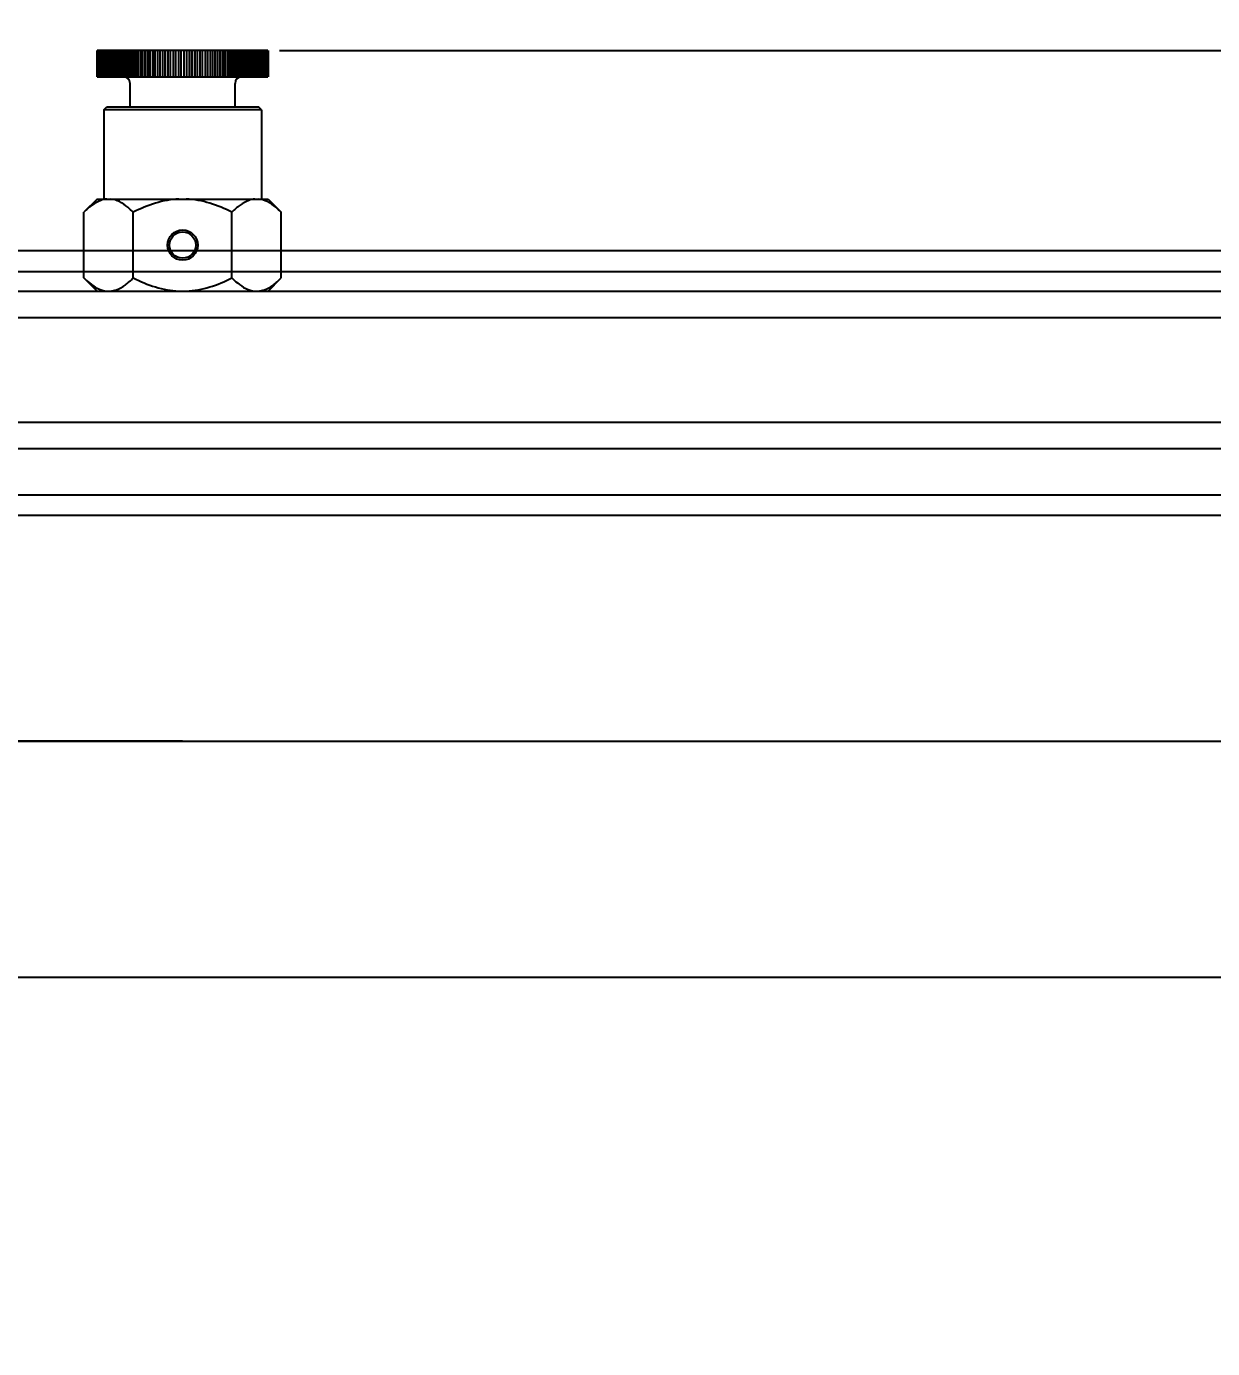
# Model space of a CAD drawing. Header units: millimetres. Extents: x 395 to 3386, y 0 to 2798.
# Drawn here: x 1196.5 to 1286.7, y 1183.1 to 1283.7 of the extents above; entities that cross this region are included whole.
import ezdxf

# ---------------------------------------------------------------- set-up
doc = ezdxf.new("R2010")
doc.units = ezdxf.units.MM
doc.header["$LTSCALE"] = 217.8
doc.header["$PDMODE"] = 3
doc.header["$PDSIZE"] = 8
doc.layers.get('0').update_dxf_attribs({"linetype": 'CONTINUOUS'})
doc.layers.get('Defpoints').update_dxf_attribs({"linetype": 'CONTINUOUS'})
doc.layers.add('02___PRT_ALL_AXES', color=7, linetype='CONTINUOUS')
doc.layers.add('MIXEDCOLOR', color=7, linetype='CONTINUOUS')
doc.styles.get("Standard").update_dxf_attribs({"font": 'taile.ttf'})
doc.dimstyles.new('DIMSTYLE_1', dxfattribs={"dimtxt": 23.333333, "dimasz": 23.333333, "dimexe": 1.5, "dimexo": 1, "dimgap": 0.875, "dimtad": 1, "dimdsep": 46, "dimtxsty": 'Standard', "dimblk": '_FILLED', "dimblk1": '_FILLED', "dimblk2": '_FILLED', "dimcen": 0.09, "dimazin": 2, "dimtp": 0.01, "dimtm": 0.01, "dimtfac": 1, "dimtofl": 0, "dimtmove": 0, "dimatfit": 3, "dimldrblk": '_FILLED', "dimfxl": 1, "dimtolj": 1, "dimarcsym": 0})
doc.dimstyles.new('DIMSTYLE_4', dxfattribs={"dimtxt": 23.333333, "dimasz": 23.333333, "dimexe": 1.5, "dimexo": 1, "dimgap": 0.875, "dimtad": 1, "dimdec": 0, "dimdsep": 46, "dimtxsty": 'Standard', "dimblk": '_FILLED', "dimblk1": '_FILLED', "dimblk2": '_FILLED', "dimcen": 0.09, "dimazin": 2, "dimtp": 0.01, "dimtm": 0.01, "dimtfac": 1, "dimtdec": 0, "dimtofl": 0, "dimtmove": 0, "dimatfit": 3, "dimldrblk": '_FILLED', "dimfxl": 1, "dimtolj": 1, "dimarcsym": 0})

# ---------------------------------------------------------------- blocks, each defined once
blk = doc.blocks.new('_FILLED')
at = {"color": 0, "linetype": 'ByBlock'}
blk.add_solid([(0, 0), (-1, 0.2143), (-1, -0.2143)], dxfattribs=at)
blk = doc.blocks.new('*D115')
at = {"color": 0, "linetype": 'Continuous', "lineweight": -2}
for p, q in [((1108.37, 1247.46), (1108.37, 1335.32)), ((1308.37, 1247.62), (1308.37, 1335.32)), ((1285.04, 1333.82), (1131.7, 1333.82))]:
    blk.add_line(p, q, dxfattribs=at)
at = {"layer": 'Defpoints', "color": 0}
for p in [(1108.37, 1333.82), (1108.37, 1246.46), (1308.37, 1246.62)]:
    blk.add_point(p, dxfattribs=at)
at = {"color": 0, "linetype": 'ByBlock', "lineweight": -2, "xscale": 23.3333333333, "yscale": 23.3333333333, "zscale": 23.3333333333, "rotation": 180}
blk.add_blockref('_FILLED', (1108.37, 1333.82), dxfattribs=at)
at = {"color": 0, "linetype": 'ByBlock', "lineweight": -2, "xscale": 23.3333333333, "yscale": 23.3333333333, "zscale": 23.3333333333}
blk.add_blockref('_FILLED', (1308.37, 1333.82), dxfattribs=at)
at = {"color": 0, "insert": (1223.93, 1365.81), "char_height": 23.333, "attachment_point": 2, "line_spacing_factor": 0.9}
blk.add_mtext('\\A1;200', dxfattribs=at)
blk = doc.blocks.new('*D120')
at = {"color": 0, "linetype": 'Continuous', "lineweight": -2}
for p, q in [((1215.73, 1281.82), (1737.53, 1281.82)), ((1736.03, 230.85), (1736.03, 1258.49)), ((1401.94, 207.52), (1737.53, 207.52))]:
    blk.add_line(p, q, dxfattribs=at)
at = {"layer": 'Defpoints', "color": 0}
for p in [(1214.73, 1281.82), (1736.03, 1281.82), (1400.94, 207.52)]:
    blk.add_point(p, dxfattribs=at)
at = {"color": 0, "linetype": 'ByBlock', "lineweight": -2, "xscale": 23.3333333333, "yscale": 23.3333333333, "zscale": 23.3333333333}
for p, rotation in [((1736.03, 1281.82), 90), ((1736.03, 207.52), 270)]:
    blk.add_blockref('_FILLED', p, dxfattribs=dict(at, rotation=rotation))
at = {"color": 0, "insert": (1704.05, 746.05), "char_height": 23.333, "attachment_point": 2, "rotation": 90, "line_spacing_factor": 0.9}
blk.add_mtext('\\A1;1074', dxfattribs=at)

msp = doc.modelspace()

# ---------------------------------------------------------------- linework, layer by layer
at = {"linetype": 'Continuous'}
for p, q in [((1201.8723, 1279.8196), (1201.8723, 1281.8196)), ((1201.8773, 1281.8196), (1201.8773, 1279.8196)), ((1202.9371, 1281.8196), (1201.8773, 1281.8196)), ((1201.893, 1279.8196), (1201.893, 1281.8196)), ((1201.9079, 1281.8196), (1201.9079, 1279.8196)), ((1201.9392, 1279.8196), (1201.9392, 1281.8196)), ((1201.964, 1281.8196), (1201.964, 1279.8196)), ((1202.0109, 1279.8196), (1202.0109, 1281.8196)), ((1202.0454, 1281.8196), (1202.0454, 1279.8196)), ((1202.1076, 1279.8196), (1202.1076, 1281.8196)), ((1202.1518, 1281.8196), (1202.1518, 1279.8196)), ((1202.229, 1279.8196), (1202.229, 1281.8196)), ((1202.2827, 1281.8196), (1202.2827, 1279.8196)), ((1202.3747, 1279.8196), (1202.3747, 1281.8196)), ((1202.4376, 1281.8196), (1202.4376, 1279.8196)), ((1202.5441, 1279.8196), (1202.5441, 1281.8196)), ((1202.616, 1281.8196), (1202.616, 1279.8196)), ((1202.7255, 1279.8196), (1202.7255, 1281.8196)), ((1202.7364, 1279.8196), (1202.7364, 1281.8196)), ((1202.817, 1281.8196), (1202.817, 1279.8196)), ((1202.9226, 1279.8196), (1202.9226, 1281.8196)), ((1202.951, 1279.8196), (1202.951, 1281.8196)), ((1203.1731, 1281.8196), (1202.951, 1281.8196)), ((1203.04, 1281.8196), (1203.04, 1279.8196)), ((1203.1412, 1279.8196), (1203.1412, 1281.8196)), ((1203.187, 1279.8196), (1203.187, 1281.8196)), ((1203.4327, 1281.8196), (1203.187, 1281.8196)), ((1203.2841, 1281.8196), (1203.2841, 1279.8196)), ((1203.3804, 1279.8196), (1203.3804, 1281.8196)), ((1203.4434, 1279.8196), (1203.4434, 1281.8196)), ((1203.6956, 1281.8196), (1203.4434, 1281.8196)), ((1203.5482, 1281.8196), (1203.5482, 1279.8196)), ((1203.6393, 1279.8196), (1203.6393, 1281.8196)), ((1203.7193, 1279.8196), (1203.7193, 1281.8196)), ((1203.9971, 1281.8196), (1203.7193, 1281.8196)), ((1203.8313, 1281.8196), (1203.8313, 1279.8196)), ((1203.9169, 1279.8196), (1203.9169, 1281.8196)), ((1204.0135, 1279.8196), (1204.0135, 1281.8196)), ((1204.3183, 1281.8196), (1204.0135, 1281.8196)), ((1204.1324, 1281.8196), (1204.1324, 1279.8196)), ((1204.2121, 1279.8196), (1204.2121, 1281.8196)), ((1204.325, 1279.8196), (1204.325, 1281.8196)), ((1204.6353, 1281.8196), (1204.325, 1281.8196)), ((1204.4501, 1281.8196), (1204.4501, 1279.8196)), ((1204.5236, 1279.8196), (1204.5236, 1281.8196)), ((1204.6524, 1279.8196), (1204.6524, 1281.8196)), ((1204.9905, 1281.8196), (1204.6524, 1281.8196)), ((1204.7834, 1281.8196), (1204.7834, 1279.8196)), ((1204.8504, 1279.8196), (1204.8504, 1281.8196)), ((1204.9945, 1279.8196), (1204.9945, 1281.8196)), ((1205.3366, 1281.8196), (1204.9945, 1281.8196)), ((1205.1308, 1281.8196), (1205.1308, 1279.8196)), ((1205.191, 1279.8196), (1205.191, 1281.8196)), ((1205.3499, 1279.8196), (1205.3499, 1281.8196)), ((1205.6946, 1281.8196), (1205.3499, 1281.8196)), ((1205.491, 1281.8196), (1205.491, 1279.8196)), ((1205.5442, 1279.8196), (1205.5442, 1281.8196)), ((1205.7172, 1279.8196), (1205.7172, 1281.8196)), ((1206.0891, 1281.8196), (1205.7172, 1281.8196)), ((1205.8626, 1281.8196), (1205.8626, 1279.8196)), ((1205.9086, 1279.8196), (1205.9086, 1281.8196)), ((1206.095, 1279.8196), (1206.095, 1281.8196)), ((1206.4674, 1281.8196), (1206.095, 1281.8196)), ((1206.2441, 1281.8196), (1206.2441, 1279.8196)), ((1206.2827, 1279.8196), (1206.2827, 1281.8196)), ((1206.4818, 1279.8196), (1206.4818, 1281.8196)), ((1206.8531, 1281.8196), (1206.4818, 1281.8196)), ((1206.6339, 1281.8196), (1206.6339, 1279.8196)), ((1206.665, 1279.8196), (1206.665, 1281.8196)), ((1206.8761, 1279.8196), (1206.8761, 1281.8196)), ((1207.2723, 1281.8196), (1206.8761, 1281.8196)), ((1207.0306, 1281.8196), (1207.0306, 1279.8196)), ((1207.0541, 1279.8196), (1207.0541, 1281.8196)), ((1207.2762, 1279.8196), (1207.2762, 1281.8196)), ((1207.6687, 1281.8196), (1207.2762, 1281.8196)), ((1207.4327, 1281.8196), (1207.4327, 1279.8196)), ((1207.4483, 1279.8196), (1207.4483, 1281.8196)), ((1207.6807, 1279.8196), (1207.6807, 1281.8196)), ((1213.7913, 1281.8196), (1207.6807, 1281.8196)), ((1207.8384, 1281.8196), (1207.8384, 1279.8196)), ((1207.8462, 1279.8196), (1207.8462, 1281.8196)), ((1208.0879, 1279.8196), (1208.0879, 1281.8196)), ((1208.2462, 1281.8196), (1208.2462, 1279.8196)), ((1208.4962, 1279.8196), (1208.4962, 1281.8196)), ((1208.6545, 1281.8196), (1208.6545, 1279.8196)), ((1208.8961, 1281.8196), (1208.8961, 1279.8196)), ((1208.904, 1279.8196), (1208.904, 1281.8196)), ((1209.0617, 1281.8196), (1209.0617, 1279.8196)), ((1209.294, 1281.8196), (1209.294, 1279.8196)), ((1209.3097, 1279.8196), (1209.3097, 1281.8196)), ((1209.4661, 1281.8196), (1209.4661, 1279.8196)), ((1209.6883, 1281.8196), (1209.6883, 1279.8196)), ((1209.7117, 1279.8196), (1209.7117, 1281.8196)), ((1209.8663, 1281.8196), (1209.8663, 1279.8196)), ((1210.0773, 1281.8196), (1210.0773, 1279.8196)), ((1210.1084, 1279.8196), (1210.1084, 1281.8196)), ((1210.2605, 1281.8196), (1210.2605, 1279.8196)), ((1210.4597, 1281.8196), (1210.4597, 1279.8196)), ((1210.4983, 1279.8196), (1210.4983, 1281.8196)), ((1210.6473, 1281.8196), (1210.6473, 1279.8196)), ((1210.8337, 1281.8196), (1210.8337, 1279.8196)), ((1210.8798, 1279.8196), (1210.8798, 1281.8196)), ((1211.0251, 1281.8196), (1211.0251, 1279.8196)), ((1211.1981, 1281.8196), (1211.1981, 1279.8196)), ((1211.2513, 1279.8196), (1211.2513, 1281.8196)), ((1211.3925, 1281.8196), (1211.3925, 1279.8196)), ((1211.5513, 1281.8196), (1211.5513, 1279.8196)), ((1211.6115, 1279.8196), (1211.6115, 1281.8196)), ((1211.7479, 1281.8196), (1211.7479, 1279.8196)), ((1211.8919, 1281.8196), (1211.8919, 1279.8196)), ((1211.9589, 1279.8196), (1211.9589, 1281.8196)), ((1212.0899, 1281.8196), (1212.0899, 1279.8196)), ((1212.2187, 1281.8196), (1212.2187, 1279.8196)), ((1212.2922, 1279.8196), (1212.2922, 1281.8196)), ((1212.4173, 1281.8196), (1212.4173, 1279.8196)), ((1212.5303, 1281.8196), (1212.5303, 1279.8196)), ((1212.61, 1279.8196), (1212.61, 1281.8196)), ((1212.7288, 1281.8196), (1212.7288, 1279.8196)), ((1212.8254, 1281.8196), (1212.8254, 1279.8196)), ((1212.911, 1279.8196), (1212.911, 1281.8196)), ((1213.023, 1281.8196), (1213.023, 1279.8196)), ((1213.103, 1281.8196), (1213.103, 1279.8196)), ((1213.1941, 1279.8196), (1213.1941, 1281.8196)), ((1213.2989, 1281.8196), (1213.2989, 1279.8196)), ((1213.3619, 1281.8196), (1213.3619, 1279.8196)), ((1213.4582, 1279.8196), (1213.4582, 1281.8196)), ((1213.5553, 1281.8196), (1213.5553, 1279.8196)), ((1213.6011, 1281.8196), (1213.6011, 1279.8196)), ((1213.7023, 1279.8196), (1213.7023, 1281.8196)), ((1213.7913, 1281.8196), (1213.7913, 1279.8196)), ((1213.8197, 1281.8196), (1213.8197, 1279.8196)), ((1214.0059, 1281.8196), (1213.8197, 1281.8196)), ((1213.9252, 1279.8196), (1213.9252, 1281.8196)), ((1214.0059, 1281.8196), (1214.0059, 1279.8196)), ((1214.0167, 1281.8196), (1214.0167, 1279.8196)), ((1214.8649, 1281.8196), (1214.0167, 1281.8196)), ((1214.1263, 1279.8196), (1214.1263, 1281.8196)), ((1214.1982, 1281.8196), (1214.1982, 1279.8196)), ((1214.3046, 1279.8196), (1214.3046, 1281.8196)), ((1214.3675, 1281.8196), (1214.3675, 1279.8196)), ((1214.4596, 1279.8196), (1214.4596, 1281.8196)), ((1214.5132, 1281.8196), (1214.5132, 1279.8196)), ((1214.5905, 1279.8196), (1214.5905, 1281.8196)), ((1214.6347, 1281.8196), (1214.6347, 1279.8196)), ((1214.6968, 1279.8196), (1214.6968, 1281.8196)), ((1214.7314, 1281.8196), (1214.7314, 1279.8196)), ((1214.7782, 1279.8196), (1214.7782, 1281.8196)), ((1214.803, 1281.8196), (1214.803, 1279.8196)), ((1214.8343, 1279.8196), (1214.8343, 1281.8196)), ((1214.8492, 1281.8196), (1214.8492, 1279.8196)), ((1214.8649, 1279.8196), (1214.8649, 1281.8196)), ((1214.8699, 1281.8196), (1214.8699, 1279.8196)), ((1201.8773, 1279.8196), (1202.7255, 1279.8196)), ((1202.7364, 1279.8196), (1202.9226, 1279.8196)), ((1202.951, 1279.8196), (1209.0617, 1279.8196)), ((1204.3711, 1277.5196), (1204.3711, 1279.3196)), ((1209.0736, 1279.8196), (1209.4661, 1279.8196)), ((1209.4701, 1279.8196), (1209.8663, 1279.8196)), ((1209.8892, 1279.8196), (1210.2605, 1279.8196)), ((1210.275, 1279.8196), (1210.6473, 1279.8196)), ((1210.6533, 1279.8196), (1211.0251, 1279.8196)), ((1211.0478, 1279.8196), (1211.3925, 1279.8196)), ((1211.4058, 1279.8196), (1211.7479, 1279.8196)), ((1211.7518, 1279.8196), (1212.0899, 1279.8196)), ((1212.1071, 1279.8196), (1212.4173, 1279.8196)), ((1212.3711, 1277.5196), (1212.3711, 1279.3196)), ((1212.424, 1279.8196), (1212.7288, 1279.8196)), ((1212.7453, 1279.8196), (1213.023, 1279.8196)), ((1213.0468, 1279.8196), (1213.2989, 1279.8196)), ((1213.3096, 1279.8196), (1213.5553, 1279.8196)), ((1213.5691, 1279.8196), (1213.7913, 1279.8196)), ((1213.8052, 1279.8196), (1214.8649, 1279.8196)), ((1202.3711, 1277.3196), (1202.5711, 1277.5196)), ((1202.3711, 1277.3196), (1202.3711, 1270.5196)), ((1214.3711, 1277.3196), (1202.3711, 1277.3196)), ((1214.1711, 1277.5196), (1202.5711, 1277.5196)), ((1214.3711, 1277.3196), (1214.1711, 1277.5196)), ((1214.3711, 1277.3196), (1214.3711, 1270.5196)), ((1201.8655, 1270.5196), (1200.8662, 1269.5202)), ((1201.8655, 1270.5196), (1214.8767, 1270.5196)), ((1214.8767, 1270.5196), (1215.876, 1269.5202)), ((1200.8661, 1264.5191), (1200.8661, 1269.5202)), ((1204.6187, 1264.5191), (1204.6187, 1269.5202)), ((1212.1237, 1264.5191), (1212.1237, 1269.5202)), ((1215.8761, 1264.5191), (1215.8761, 1269.5202)), ((1201.8655, 1263.5196), (1200.8662, 1264.519)), ((1214.8767, 1263.5196), (1215.876, 1264.519)), ((1096.3711, 1263.5196), (1320.3711, 1263.5196)), ((1097.7177, 1261.5196), (1320.2531, 1261.5196)), ((1329.091, 1253.5196), (1101.7147, 1253.5196)), ((1327.491, 1251.5196), (1098.1897, 1251.5196))]:
    msp.add_line(p, q, dxfattribs=at)
at = {"color": 7}
for q in [(1108.3711, 1229.2895), (1308.3711, 1229.2895)]:
    msp.add_line((1208.3711, 1229.2895), q, dxfattribs=at)
at = {"linetype": 'Continuous'}
for centre, radius in [((1208.3712, 1267.0196), 1.15), ((1208.3711, 1267.0196), 1)]:
    msp.add_circle(centre, radius, dxfattribs=at)
for centre, start, end in [((1203.8711, 1279.3196), 0, 85), ((1212.8711, 1279.3196), 95, 180)]:
    msp.add_arc(centre, 0.5, start, end, dxfattribs=at)
for points, knots in [([(1202.6023, 1270.5196), (1202.4485, 1270.5064), (1202.05, 1270.4125), (1201.4541, 1270.0668), (1201.0612, 1269.7152), (1200.8661, 1269.5202)], [0, 0, 0, 0, 0.22710654, 0.59424139, 1, 1, 1, 1]), ([(1204.6187, 1269.5202), (1204.4866, 1269.6522), (1204.1591, 1269.9545), (1203.5979, 1270.3458), (1203.1157, 1270.4995), (1202.8824, 1270.5196)], [0, 0, 0, 0, 0.2748925, 0.65539919, 1, 1, 1, 1]), ([(1208.0911, 1270.5196), (1207.4864, 1270.4936), (1206.2812, 1270.2651), (1205.1607, 1269.7912), (1204.6187, 1269.5202)], [0, 0, 0, 0, 0.49967491, 1, 1, 1, 1]), ([(1212.1237, 1269.5202), (1211.5817, 1269.7912), (1210.4612, 1270.2653), (1209.2559, 1270.4936), (1208.6513, 1270.5196)], [0, 0, 0, 0, 0.50032617, 1, 1, 1, 1]), ([(1213.8598, 1270.5196), (1213.706, 1270.5064), (1213.3075, 1270.4125), (1212.7116, 1270.0668), (1212.3187, 1269.7152), (1212.1237, 1269.5202)], [0, 0, 0, 0, 0.22710435, 0.59423855, 1, 1, 1, 1]), ([(1215.876, 1269.5202), (1215.744, 1269.6523), (1215.4165, 1269.9545), (1214.8553, 1270.3458), (1214.3732, 1270.4995), (1214.1399, 1270.5196)], [0, 0, 0, 0, 0.27489412, 0.65540103, 1, 1, 1, 1]), ([(1200.8661, 1264.5191), (1200.9982, 1264.387), (1201.3257, 1264.0847), (1201.8869, 1263.6934), (1202.3691, 1263.5397), (1202.6023, 1263.5196)], [0, 0, 0, 0, 0.2748925, 0.65539919, 1, 1, 1, 1]), ([(1202.8824, 1263.5196), (1203.0363, 1263.5329), (1203.4348, 1263.6267), (1204.0307, 1263.9724), (1204.4236, 1264.324), (1204.6187, 1264.5191)], [0, 0, 0, 0, 0.22710654, 0.59424139, 1, 1, 1, 1]), ([(1204.6187, 1264.5191), (1205.1607, 1264.2481), (1206.2811, 1263.774), (1207.4864, 1263.5456), (1208.0911, 1263.5196)], [0, 0, 0, 0, 0.50032617, 1, 1, 1, 1]), ([(1208.6513, 1263.5196), (1209.2559, 1263.5456), (1210.4612, 1263.7741), (1211.5817, 1264.2481), (1212.1237, 1264.5191)], [0, 0, 0, 0, 0.49967491, 1, 1, 1, 1]), ([(1212.1237, 1264.5191), (1212.2557, 1264.387), (1212.5833, 1264.0847), (1213.1445, 1263.6934), (1213.6266, 1263.5397), (1213.8598, 1263.5196)], [0, 0, 0, 0, 0.27489477, 0.65540205, 1, 1, 1, 1]), ([(1214.1399, 1263.5196), (1214.2937, 1263.5329), (1214.6923, 1263.6267), (1215.2881, 1263.9724), (1215.681, 1264.324), (1215.876, 1264.519)], [0, 0, 0, 0, 0.22710515, 0.59423942, 1, 1, 1, 1])]:
    msp.add_open_spline(points, degree=3, knots=knots, dxfattribs=at)
at = {"layer": '02___PRT_ALL_AXES', "linetype": 'Continuous'}
for p, q in [((862.7864, 1229.2895), (1513.9558, 1229.2895)), ((862.7864, 1211.3497), (1513.9558, 1211.3497))]:
    msp.add_line(p, q, dxfattribs=at)
at = {"layer": 'MIXEDCOLOR', "linetype": 'Continuous'}
for p, q in [((1306.6579, 1266.5822), (1106.0895, 1266.5822)), ((1106.433, 1265.0196), (1306.2808, 1265.0196)), ((1106.4332, 1248.0196), (1306.2809, 1248.0197)), ((1306.6581, 1246.457), (1106.0895, 1246.457))]:
    msp.add_line(p, q, dxfattribs=at)

# ---------------------------------------------------------------- dimensions: what is measured, and where the dimension line sits
at = {"linetype": 'Continuous'}
dim = msp.add_linear_dim(base=(1108.3711, 1333.8198), p1=(1308.3711, 1246.6235), p2=(1108.3711, 1246.457), angle=180, text='200', dimstyle='DIMSTYLE_1', dxfattribs=at)
dim.commit()
dim.dimension.update_dxf_attribs({"geometry": '*D115', "text_midpoint": (1223.9267, 1333.8198), "dimtype": 160})
dim = msp.add_linear_dim(base=(1736.0349, 1281.8196), p1=(1400.9404, 207.5196), p2=(1214.7283, 1281.8196), angle=90, dimstyle='DIMSTYLE_4', dxfattribs=at)
dim.commit()
dim.dimension.update_dxf_attribs({"geometry": '*D120', "text_midpoint": (1736.0349, 746.0452), "dimtype": 160})

doc.saveas('drawing.dxf')
